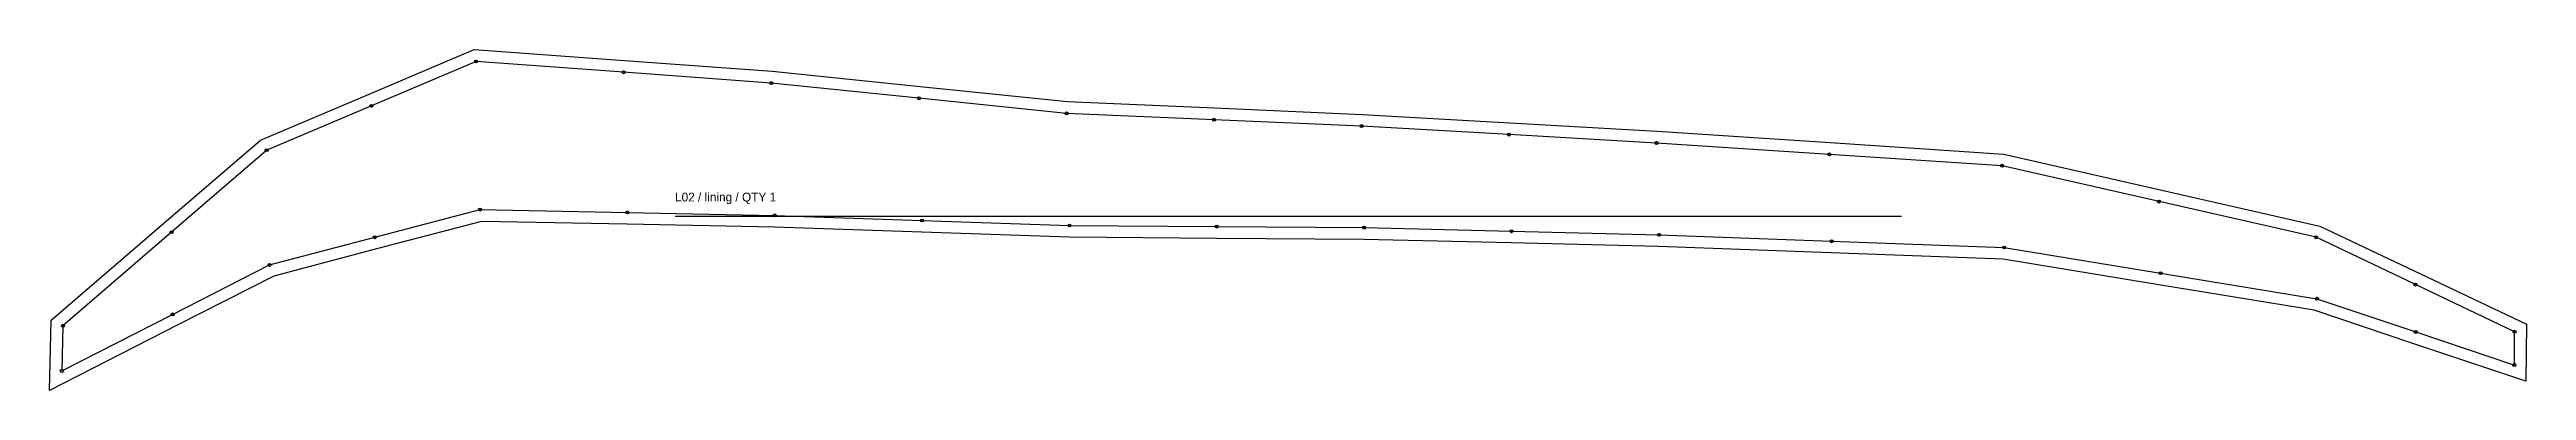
# Model space of a CAD drawing. Header units: millimetres. Extents: x -12 to 2512, y -20 to 328.
import ezdxf

# ---------------------------------------------------------------- set-up
doc = ezdxf.new("R2010")
doc.units = ezdxf.units.MM
for name, color, linetype in [('CUT', 7, 'Continuous'), ('GRAIN', 3, 'Continuous'), ('ID', 7, 'Continuous'), ('NOTCH', 1, 'Continuous'), ('SEW', 5, 'Continuous')]:
    doc.layers.add(name, color=color, linetype=linetype)

msp = doc.modelspace()

# ---------------------------------------------------------------- linework, layer by layer
at = {"layer": 'CUT'}
msp.add_lwpolyline([(-12.5, -19.9), (-10.7, 51.7), (104.1, 150.6), (202.4, 235.4), (310.8, 281.3), (420.2, 327.7), (573.5, 316.5), (724, 305.5), (874.8, 290), (1025, 274.6), (1174.9, 268.1), (1325.3, 261.6), (1475.7, 253), (1626.1, 244.4), (1802.2, 232.8), (1979.1, 221.1), (2140.1, 184.4), (2301.4, 147.7), (2403.8, 99), (2511.9, 47.6), (2511.4, -10.5), (2395.2, 28.5), (2295.5, 61.9), (2137.1, 87.9), (1978.4, 113.9), (1803.2, 120.3), (1627.4, 126.8), (1477.2, 130.5), (1327, 134.1), (1177, 135.2), (1026.8, 136.3), (876.4, 141.4), (726.3, 146.6), (576.2, 149.6), (427.7, 152.5), (322.1, 124.7), (216, 96.8), (118.4, 47)], close=True, dxfattribs=at)
at = {"layer": 'GRAIN'}
msp.add_line((625, 157.8), (1874.9, 157.8), dxfattribs=at)
at = {"layer": 'NOTCH'}
for centre in [(422.2, 315.5), (572.6, 304.5), (723, 293.5), (873.6, 278), (315.5, 270.3), (1024.1, 262.6), (1174.4, 256.1), (1324.7, 249.6), (1475, 241), (1625.4, 232.4), (208.8, 225.1), (1801.4, 220.8), (1977.4, 209.2), (426.3, 164.5), (576.5, 161.6), (726.6, 158.6), (876.8, 153.4), (2137.4, 172.7), (111.9, 141.5), (319, 136.3), (1027, 148.3), (1177.1, 147.2), (1327.2, 146.1), (1477.5, 142.5), (1627.8, 138.8), (1803.7, 132.3), (1979.6, 125.9), (2297.5, 136.3), (211.7, 108.1), (2139, 99.7), (2398.7, 88.1), (112.9, 57.7), (2298.4, 73.6), (1.1, 46.1), (2399, 39.8), (2499.8, 40), (0, 0), (2499.6, 6.1)]:
    msp.add_circle(centre, 1.5, dxfattribs=at)
at = {"layer": 'SEW'}
msp.add_lwpolyline([(0, 0), (112.9, 57.7), (211.7, 108.1), (319, 136.3), (426.3, 164.5), (576.5, 161.6), (726.6, 158.6), (876.8, 153.4), (1027, 148.3), (1177.1, 147.2), (1327.2, 146.1), (1477.5, 142.5), (1627.8, 138.8), (1803.7, 132.3), (1979.6, 125.9), (2139, 99.7), (2298.4, 73.6), (2399, 39.8), (2499.6, 6.1), (2499.8, 40), (2398.7, 88.1), (2297.5, 136.3), (2137.4, 172.7), (1977.4, 209.2), (1801.4, 220.8), (1625.4, 232.4), (1475, 241), (1324.7, 249.6), (1174.4, 256.1), (1024.1, 262.6), (873.6, 278), (723, 293.5), (572.6, 304.5), (422.2, 315.5), (315.5, 270.3), (208.8, 225.1), (111.9, 141.5), (1.1, 46.1)], close=True, dxfattribs=at)

# ---------------------------------------------------------------- texts
at = {"layer": 'ID'}
msp.add_text('L02 / lining / QTY 1', height=9, dxfattribs=at).set_placement((625, 172.8))

doc.saveas('drawing.dxf')
